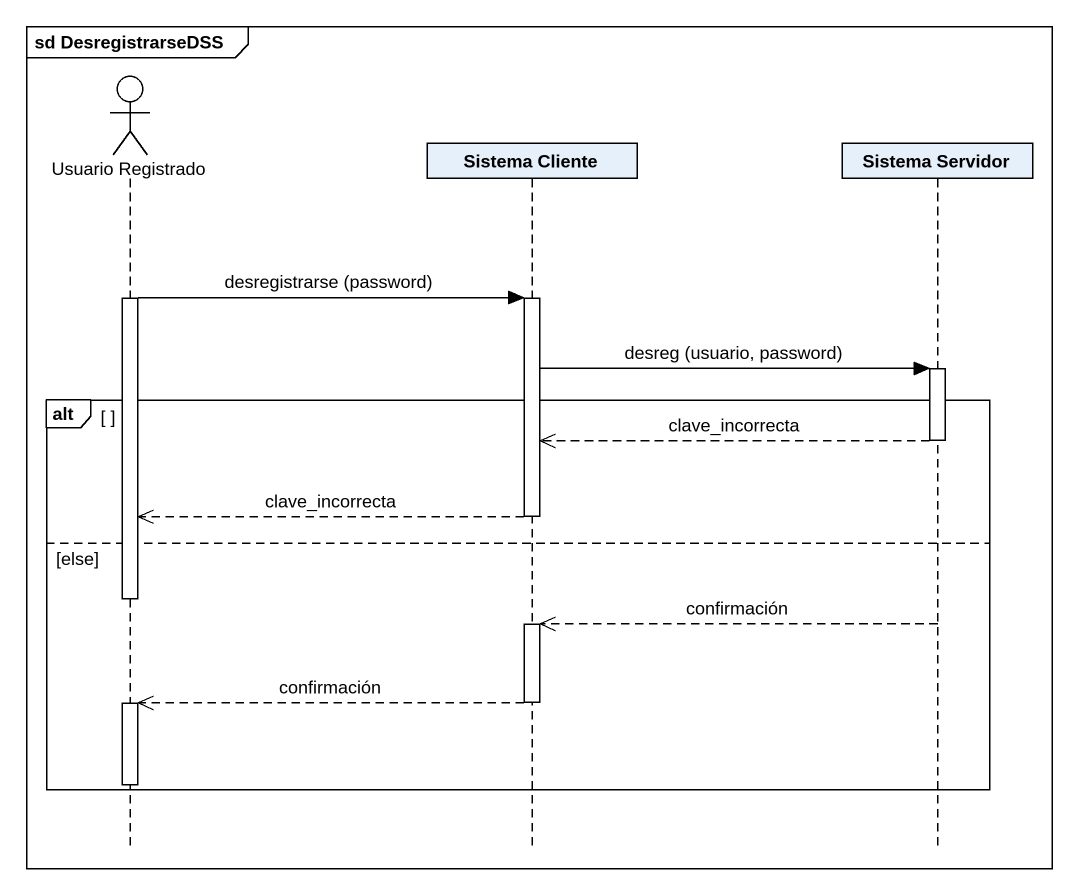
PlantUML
@startuml
mainframe sd DesregistrarseDSS
hide footbox
actor "Usuario Registrado" as Usuario_Registrado
participant "Sistema Cliente" as Sistema_Cliente
participant "Sistema Servidor" as Sistema_Servidor

activate Usuario_Registrado
Usuario_Registrado -> Sistema_Cliente : desregistrarse (password)
activate Sistema_Cliente
Sistema_Cliente -> Sistema_Servidor : desreg (usuario, password)
activate Sistema_Servidor
alt
  Sistema_Servidor -->> Sistema_Cliente : clave_incorrecta
  deactivate Sistema_Servidor
  Sistema_Cliente -->> Usuario_Registrado : clave_incorrecta
  deactivate Sistema_Cliente
else else
  deactivate Usuario_Registrado
  Sistema_Servidor -->> Sistema_Cliente : confirmación
  activate Sistema_Cliente
  Sistema_Cliente -->> Usuario_Registrado : confirmación
  deactivate Sistema_Cliente
  activate Usuario_Registrado
  deactivate Usuario_Registrado
end
@enduml
